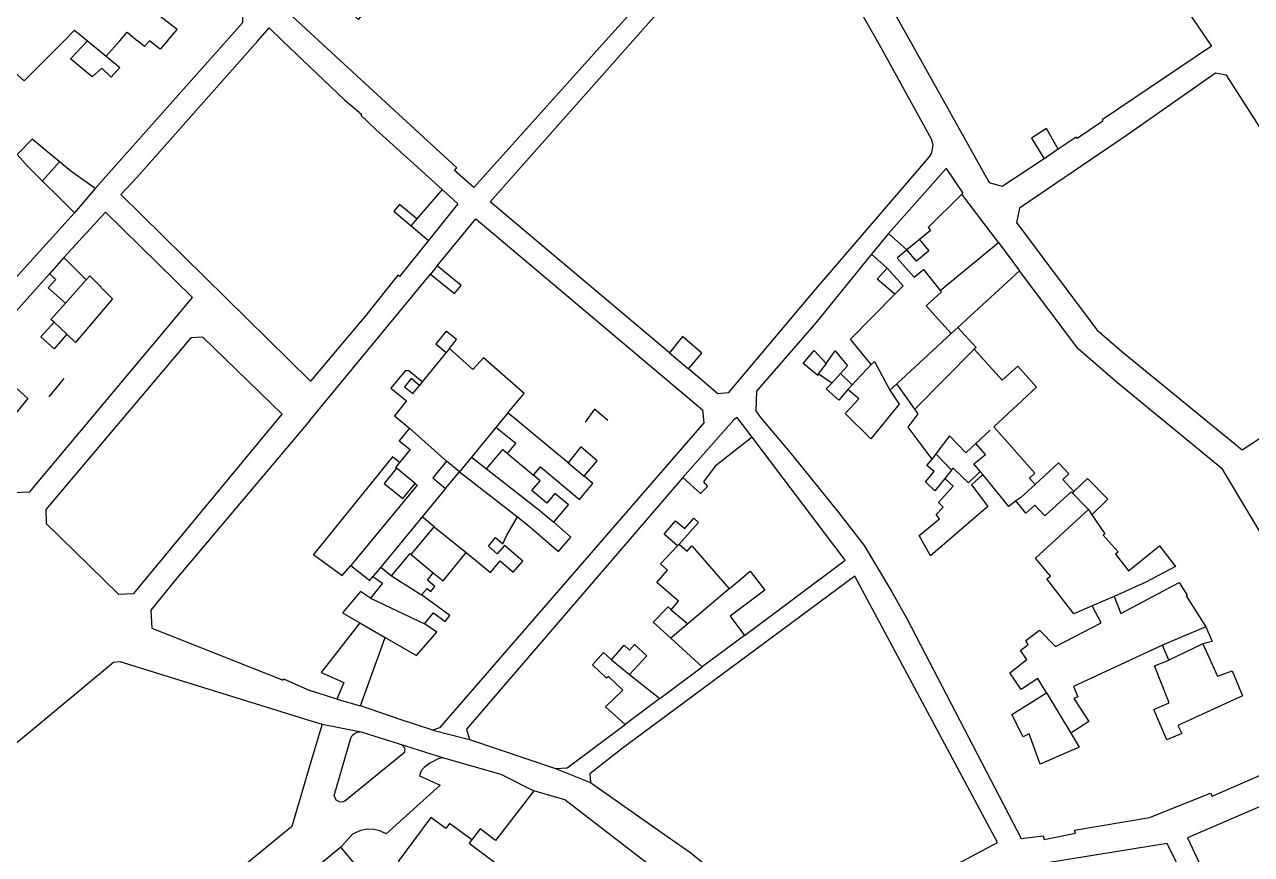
# Model space of a CAD drawing. Header units: millimetres. Extents: x 487814 to 495125, y 4392873 to 4398925.
# Drawn here: x 492035.7 to 492285.9, y 4397039.3 to 4397208.5 of the extents above; entities that cross this region are included whole.
import ezdxf

# ---------------------------------------------------------------- set-up
doc = ezdxf.new("R2010")
doc.units = ezdxf.units.MM
doc.layers.add('Cartografia_Base', color=8, linetype='Continuous')

msp = doc.modelspace()

# ---------------------------------------------------------------- linework, layer by layer
at = {"layer": 'Cartografia_Base'}
for p, q in [((492093.88, 4397206.83, 127.04), (492095.69, 4397205.16, 127.04)), ((492048.52, 4397205.17, 132.24), (492052.34, 4397202.05, 134.29)), ((492088.3, 4397205.17, 128.97), (492093.88, 4397199.85, 128.48)), ((492246.45, 4397183.04, 128.24), (492243.56, 4397181.11, 128.27)), ((492042.78, 4397180.48, 127.85), (492039.32, 4397176.58, 127.45)), ((492050.08, 4397175.03, 127.36), (492045.85, 4397170.1, 127.16)), ((492115.68, 4397168.87, 126.02), (492114.5, 4397167.51, 125.9)), ((492211.82, 4397165.89, 130.12), (492208.39, 4397161.66, 130.12)), ((492234.24, 4397164.01, 130.42), (492238.52, 4397158.29, 130.42)), ((492043.72, 4397160.99, 128.04), (492040.75, 4397157.66, 128.04)), ((492119.82, 4397159.29, 129.93), (492118.46, 4397157.62, 129.93)), ((492048.23, 4397156.45, 129.55), (492044, 4397151.68, 128.44)), ((492041.69, 4397147.79, 125.09), (492044.31, 4397145.33, 127.74)), ((492224.65, 4397145.5, 129.89), (492213.52, 4397135.23, 129.89)), ((492122.3, 4397142.43, 127.4), (492121.67, 4397141.64, 127.4)), ((492167.17, 4397141.53, 128.22), (492171.05, 4397138.27, 128.22)), ((492229.33, 4397142.32, 129.29), (492217.18, 4397130.07, 129.29)), ((492199.12, 4397139.41, 127.88), (492197.53, 4397137.28, 127.95)), ((492202.06, 4397137.37, 127.88), (492200.26, 4397135.36, 127.95)), ((492043.67, 4397136.34, 126.36), (492040.62, 4397132.59, 126.36)), ((492116.75, 4397135.62, 126.95), (492116.18, 4397134.91, 126.95)), ((492204.4, 4397135.01, 128.33), (492203.58, 4397134.09, 128.41)), ((492134.25, 4397129.33, 126.31), (492131.81, 4397126.36, 126.31)), ((492114.17, 4397126.18, 126.15), (492121.75, 4397119.44, 126.15)), ((492232.58, 4397125.77, 128.91), (492229.66, 4397123.07, 128.91)), ((492134.18, 4397121.04, 125.58), (492139.45, 4397116.59, 125.58)), ((492146.5, 4397119.14, 128.96), (492149.77, 4397116.44, 128.96)), ((492221.51, 4397120.95, 129.27), (492220.74, 4397119.91, 129.27)), ((492224.72, 4397117.65, 129.27), (492223.35, 4397115.95, 129.04)), ((492230.54, 4397117.38, 130.24), (492231.07, 4397116.73, 130.21)), ((492121.53, 4397113.91, 125.68), (492116.76, 4397108.1, 125.68)), ((492249.64, 4397113.26, 131.34), (492249.33, 4397112.96, 131.32)), ((492252.59, 4397109.63, 130.36), (492253.28, 4397108.55, 130.36)), ((492119.18, 4397106.11, 125.09), (492125.72, 4397100.84, 127.62)), ((492169.18, 4397102.58, 128.7), (492168.85, 4397102.19, 128.7)), ((492114.52, 4397100.47, 124.47), (492119.02, 4397096.7, 124.47)), ((492108.31, 4397097.88, 125.29), (492106.73, 4397095.95, 125.29)), ((492110.47, 4397096.09, 124.32), (492116.61, 4397092.23, 124.32)), ((492106.24, 4397091.52, 124.47), (492117.21, 4397086.29, 124.47)), ((492179.37, 4397093.42, 128.21), (492170.92, 4397086.28, 128.21)), ((492257.85, 4397091.87, 129.76), (492253.34, 4397090, 129.76)), ((492104.03, 4397086.53, 124.1), (492109.22, 4397083.54, 123.85)), ((492182.45, 4397083.94, 128.45), (492173.86, 4397077.53, 128.45)), ((492276.52, 4397085.71, 128.16), (492267.71, 4397081.99, 128.16)), ((492275.92, 4397082.24, 128.31), (492268.97, 4397078.89, 128.31)), ((492155.38, 4397079, 125.77), (492159.01, 4397076.01, 125.77)), ((492244.06, 4397072.26, 128.01), (492249, 4397063.99, 128.01)), ((492099.33, 4397070.96, 125.6), (492104.19, 4397069.61, 124.99)), ((492165.25, 4397071.1, 126.92), (492158.12, 4397065.78, 126.76)), ((492118.9, 4397064.66, 121.4), (492126.42, 4397062.72, 121.5)), ((492143.92, 4397056.81, 121.8), (492151.06, 4397053.98, 121.9))]:
    msp.add_line(p, q, dxfattribs=at)
for points in [[(492093.88, 4397217.15, 129.65), (492094.49, 4397217.82, 129.69), (492103.74, 4397209.51, 127.91), (492105.22, 4397211.16, 128.13), (492101.92, 4397214.12, 128.13), (492103.86, 4397216.29, 128.42), (492102.34, 4397217.65, 129.43), (492100.29, 4397215.37, 128.42), (492095.86, 4397219.35, 129.77), (492147.13, 4397276.47, 132.84), (492171.41, 4397254.7, 131.65), (492184.22, 4397241.68, 130.91), (492184.38, 4397238.63, 130.89), (492154.15, 4397205.17, 128.68)], [(492159.72, 4397205.17, 128.66), (492184.5, 4397233.18, 130.23), (492187.28, 4397236.23, 130.4), (492188, 4397236.48, 130.41), (492188.72, 4397236.22, 130.38), (492195.36, 4397229.22, 129.98), (492200.08, 4397221.66, 129.6), (492209.52, 4397205.17, 129.09)], [(492064.81, 4397205.17, 128.95), (492066.82, 4397207.44, 129.06), (492062.96, 4397210.39, 129.26), (492063.85, 4397211.59, 129.32), (492062.74, 4397212.41, 129.37), (492061.85, 4397211.21, 129.31), (492058.35, 4397213.96, 129.49), (492059.77, 4397215.4, 129.56), (492058.53, 4397216.45, 129.63), (492057.16, 4397214.97, 129.56), (492055.27, 4397216.55, 129.66), (492049.92, 4397211.17, 129.42), (492047.41, 4397213.6, 129.63), (492053.65, 4397220.3, 129.88), (492050, 4397223.7, 130.08), (492058.37, 4397232.65, 131.18), (492080.14, 4397213.11, 129.38), (492080.09, 4397208.8, 129.05), (492076.84, 4397205.16, 128.86)], [(492093.88, 4397217.15, 129.65), (492090.17, 4397213.01, 129.13), (492090.41, 4397210.03, 127.17), (492093.88, 4397206.83, 127.04)], [(492268.54, 4397217.57, 129), (492276.96, 4397205.16, 127.87)], [(492216.25, 4397205.16, 129.12), (492211.08, 4397214.37, 129.48)], [(492043.75, 4397205.16, 129.25), (492045.89, 4397207.31, 129.31), (492048.52, 4397205.17, 129.12)], [(492055.08, 4397205.17, 129.01), (492056.62, 4397206.92, 129.1), (492058.7, 4397205.17, 128.99)], [(492083.24, 4397205.16, 129.04), (492085.56, 4397207.79, 129.21), (492088.3, 4397205.17, 128.97)], [(492076.84, 4397205.16, 128.86), (492050.08, 4397175.03, 127.36), (492045.11, 4397178.56, 127.68), (492037.2, 4397185.12, 128.23), (492034.2, 4397181.95, 127.5), (492036.27, 4397179.62, 127.46), (492045.85, 4397170.1, 127.16), (492013.65, 4397134.53, 122.25), (492010.61, 4397134.31, 122.02), (491980.63, 4397163.54, 122.16), (491979.94, 4397167.75, 122.45), (491997.25, 4397187.2, 125.05), (492012.88, 4397205.16, 129.45)], [(492043.75, 4397205.16, 129.25), (492035.6, 4397196.97, 129.01), (492026.4, 4397205.17, 130.19)], [(492055.08, 4397205.17, 129.01), (492052.34, 4397202.05, 128.86), (492055.14, 4397199.73, 128.71), (492053.34, 4397197.77, 128.61), (492051.46, 4397199.61, 128.73), (492049.44, 4397197.78, 128.67), (492045.04, 4397201.46, 129), (492048.52, 4397205.17, 129.12)], [(492083.24, 4397205.16, 129.04), (492058.59, 4397177.31, 127.34), (492055.31, 4397173.8, 127.13), (492093.88, 4397135.89, 123.85)], [(492064.81, 4397205.17, 128.95), (492063.3, 4397203.45, 128.86), (492061.17, 4397205.13, 128.97), (492060.11, 4397203.97, 128.91), (492058.7, 4397205.17, 128.99)], [(492154.15, 4397205.17, 128.68), (492127.27, 4397175.24, 126.63), (492123.38, 4397178.75, 126.97), (492123.85, 4397179.23, 127.01), (492095.69, 4397205.16, 127.04)], [(492209.52, 4397205.17, 129.09), (492220.55, 4397185.18, 128.7), (492220.89, 4397183.97, 128.69), (492220.63, 4397182.33, 128.66), (492220.07, 4397181.43, 128.61), (492196.47, 4397154, 126.41), (492179.13, 4397133.37, 124.68), (492177.07, 4397133.19, 124.67), (492171.05, 4397138.27, 124.91), (492173.76, 4397141.47, 125.17), (492169.84, 4397144.91, 125.29), (492167.17, 4397141.53, 125.04), (492130.65, 4397172.31, 126.36), (492159.72, 4397205.17, 128.66)], [(492276.96, 4397205.16, 127.87), (492277.73, 4397204.04, 127.74), (492255.38, 4397189.03, 128.13), (492255.54, 4397188.79, 128.1), (492250.29, 4397185.27, 128.18), (492250.12, 4397185.51, 128.21), (492246.45, 4397183.04, 128.27), (492244.04, 4397187.31, 128.77), (492240.99, 4397185.34, 128.76), (492243.56, 4397181.11, 128.32), (492234.99, 4397175.46, 128.39), (492232.46, 4397176.19, 128.48), (492216.25, 4397205.16, 129.12)], [(492093.88, 4397199.85, 128.48), (492100.95, 4397193.11, 127.86), (492104.38, 4397190.17, 127.64), (492104.26, 4397189.98, 127.63), (492107.31, 4397187.07, 127.42), (492120.82, 4397174.84, 126.54), (492115.68, 4397168.87, 126.02), (492112.12, 4397171.82, 126.23), (492110.97, 4397170.43, 126.13), (492118.02, 4397164.44, 125.68), (492112.14, 4397157.1, 125.16), (492111.77, 4397157.37, 125.18), (492105.19, 4397149.11, 124.67), (492094.02, 4397135.75, 123.84), (492093.88, 4397135.89, 123.85)], [(492242.57, 4397161.94, 128.08), (492254.3, 4397146.25, 127.56), (492259.32, 4397141.86, 127.53), (492283.93, 4397121.8, 127.02), (492309.58, 4397138.57, 124.02), (492316.92, 4397143.56, 123.9), (492317.3, 4397144.27, 123.9), (492317.23, 4397145.05, 123.9), (492316.87, 4397145.8, 123.92), (492304.21, 4397164.01, 125.09), (492288.66, 4397185.84, 126.62), (492280.77, 4397198.16, 127.65), (492278.5, 4397198.53, 127.76), (492260.39, 4397185.87, 128.14), (492238.52, 4397171.07, 128.4), (492237.92, 4397168.15, 128.31), (492242.57, 4397161.94, 128.08)], [(492218.17, 4397164.66, 127.37), (492215.61, 4397162.56, 127.46), (492211.82, 4397165.89, 128.14), (492223.57, 4397179.14, 128.22), (492226.99, 4397174.1, 128.22), (492226.79, 4397173.9, 128.22)], [(492120.82, 4397174.84, 126.54), (492124.03, 4397171.95, 126.33), (492118.02, 4397164.44, 125.68)], [(492217.52, 4397160.25, 127.06), (492215.61, 4397162.56, 127.46), (492213.59, 4397160.87, 127.53), (492217.08, 4397156.97, 127.19), (492218.96, 4397158.52, 126.88), (492222.39, 4397154.29, 126.81), (492234.24, 4397164.01, 126.15), (492226.79, 4397173.9, 128.22), (492219.9, 4397167.11, 127.86), (492220.41, 4397166.5, 127.67), (492218.17, 4397164.66, 127.37), (492220.07, 4397162.37, 126.97), (492217.52, 4397160.25, 127.06)], [(492033.42, 4397113.07, 121.33), (492036.73, 4397113.2, 121.35), (492069.95, 4397152.84, 125.39), (492052.2, 4397170.24, 126.9), (492043.72, 4397160.99, 125.94), (492048.23, 4397156.45, 126.71), (492048.96, 4397157.27, 126.73), (492053.63, 4397152.56, 126.64), (492046.08, 4397143.69, 125.2), (492044.31, 4397145.33, 125.14), (492041.71, 4397142.4, 124.56), (492039.01, 4397144.78, 124.45), (492041.69, 4397147.79, 125.05), (492041.05, 4397148.37, 125.03), (492044, 4397151.68, 125.68), (492040.51, 4397154.78, 125.58), (492042.04, 4397156.5, 125.82), (492040.75, 4397157.66, 125.59), (492024.69, 4397139.69, 123.31)], [(492093.88, 4397127.79, 123.37), (492118.46, 4397157.62, 125.62), (492123.34, 4397153.62, 125.66), (492124.71, 4397155.26, 125.79), (492119.82, 4397159.29, 125.74), (492127.72, 4397168.88, 126.06), (492173.95, 4397129.93, 124.13), (492174.16, 4397127.28, 124.13), (492120.31, 4397065.08, 120.98), (492118.9, 4397064.66, 120.98), (492112.47, 4397066.71, 120.98), (492104.19, 4397069.61, 121), (492109.22, 4397083.54, 121.78), (492115.57, 4397079.85, 121.77), (492119.73, 4397084.6, 122.09), (492117.21, 4397086.29, 122.1), (492119.06, 4397088.54, 122.25), (492121.42, 4397086.81, 122.23), (492122.38, 4397088.02, 122.31), (492116.61, 4397092.23, 122.35), (492117.77, 4397093.51, 122.44), (492118.5, 4397092.91, 122.43), (492119.35, 4397093.95, 122.5), (492117.81, 4397095.21, 122.51), (492119.02, 4397096.7, 122.61), (492121.02, 4397095.07, 122.59), (492125.72, 4397100.84, 122.96), (492130.72, 4397096.78, 122.91), (492132.64, 4397099.14, 123.08), (492135.32, 4397096.81, 123.05), (492137.3, 4397099.07, 123.27), (492133.56, 4397102.29, 123.31), (492132.08, 4397100.59, 123.15), (492130.26, 4397102.16, 123.17), (492131.73, 4397103.88, 123.33), (492133.17, 4397102.63, 123.32), (492134.03, 4397104.41, 123.46), (492136.18, 4397108.09, 123.75), (492138.67, 4397106.15, 123.68), (492144.57, 4397101.06, 123.51), (492147.1, 4397104, 123.71), (492143.57, 4397107.04, 123.81), (492146.57, 4397110.59, 124.05), (492143.84, 4397112.9, 124.12), (492142.17, 4397110.91, 123.99), (492139.11, 4397113.47, 124.08), (492140.79, 4397115.46, 124.21), (492139.45, 4397116.59, 124.25), (492140.9, 4397118.31, 124.36), (492148.81, 4397111.64, 124.14), (492151.58, 4397114.9, 124.32), (492149.77, 4397116.44, 124.37), (492152.41, 4397119.56, 124.33), (492149.08, 4397122.38, 124.42), (492146.5, 4397119.14, 124.46), (492134.25, 4397129.33, 124.79), (492137.52, 4397133.28, 124.74), (492129.29, 4397140.55, 124.82), (492127.09, 4397138.16, 124.92), (492122.3, 4397142.43, 125.15), (492123.79, 4397144.25, 125.29), (492121.64, 4397146, 125.27), (492119.52, 4397143.39, 125.07), (492121.67, 4397141.64, 125.09), (492116.75, 4397135.62, 124.62), (492114.01, 4397137.9, 124.6), (492113.3, 4397137.91, 124.57), (492110.37, 4397134.33, 124.29), (492113.57, 4397131.75, 124.27), (492111.09, 4397128.68, 123.98), (492114.17, 4397126.18, 123.96), (492112.08, 4397123.61, 123.71), (492114.28, 4397121.83, 123.7), (492112.14, 4397119.19, 123.45), (492110.74, 4397120.33, 123.46), (492094.59, 4397100.45, 122.21), (492100.46, 4397096.15, 122.13), (492102.18, 4397098.22, 122.26), (492106.07, 4397095.15, 122.22), (492106.73, 4397095.95, 122.27), (492108.64, 4397094.59, 122.26), (492106.24, 4397091.52, 122.06), (492104.19, 4397092.87, 122.07), (492100.52, 4397088.56, 121.8), (492104.03, 4397086.53, 121.78), (492096.19, 4397076.42, 121.21), (492100.78, 4397074.32, 121.18), (492099.33, 4397070.96, 121.01), (492093.88, 4397072.71, 121)], [(492220.74, 4397119.91, 124.71), (492215.87, 4397126.37, 124.71), (492217.86, 4397129.11, 124.72), (492213.52, 4397135.23, 125.49), (492212.13, 4397133.95, 125.44), (492213.99, 4397131.12, 125.01), (492208.25, 4397123.99, 124.69), (492203.02, 4397129.18, 125.49), (492205.77, 4397132.15, 125.64), (492203.58, 4397134.09, 126), (492201.74, 4397131.93, 125.88), (492199.11, 4397134.19, 126.29), (492200.26, 4397135.36, 126.35), (492197.53, 4397137.28, 126.74), (492197.4, 4397136.93, 126.71), (492194.42, 4397139.37, 127.44), (492196.66, 4397142.03, 127.44), (492199.12, 4397139.41, 126.87), (492201, 4397141.94, 127.03), (492203.47, 4397138.93, 126.54), (492202.06, 4397137.37, 126.46), (492204.4, 4397135.01, 126.05), (492208.29, 4397139.16, 126.26), (492204.08, 4397144.33, 127.1), (492213.16, 4397153.54, 127.39), (492209.56, 4397156.57, 127.81), (492211.54, 4397158.83, 127.6), (492208.39, 4397161.66, 128.14), (492197.01, 4397147.68, 128.07), (492184.96, 4397133.71, 127.3), (492184.76, 4397129.73, 124.98), (492185.71, 4397128.34, 124.94), (492191.7, 4397121.27, 124.78), (492201.73, 4397108.94, 124.66), (492206.88, 4397102.27, 124.93), (492212.55, 4397092.84, 126.29), (492215.66, 4397087.28, 126.29), (492238.91, 4397042.56, 125.33), (492243.35, 4397043.11, 124.88), (492243.58, 4397042.38, 124.92), (492249.96, 4397043.66, 124.52), (492249.76, 4397044.27, 124.58), (492265.03, 4397046.81, 124.47), (492277.5, 4397051.81, 124.45), (492277.82, 4397051.16, 124.44), (492296.62, 4397059.31, 124.45)], [(492211.54, 4397158.83, 129.44), (492214.83, 4397155.22, 129.44), (492213.16, 4397153.54, 129.44)], [(492309.21, 4397068.91, 124.7), (492279.95, 4397117.81, 124.81), (492258.59, 4397135.36, 124.83), (492250.5, 4397142.36, 124.8), (492238.52, 4397158.29, 124.93), (492225.99, 4397146.72, 125.97), (492229.71, 4397142.65, 125.28), (492229.33, 4397142.32, 125.27), (492235.01, 4397135.97, 124.76), (492238.22, 4397138.83, 124.77), (492242.05, 4397134.55, 124.77), (492233.3, 4397126.44, 124.74), (492241.67, 4397117.01, 125.41), (492240.57, 4397116.03, 125.45), (492241.78, 4397114.68, 125.44), (492246.51, 4397119.13, 125.29), (492248.64, 4397116.9, 125.3), (492247.36, 4397115.74, 125.34), (492249.64, 4397113.26, 125.32), (492252.42, 4397115.91, 125.24), (492256.59, 4397111.74, 125.25), (492253.28, 4397108.55, 125.35), (492255.94, 4397104.63, 125.36), (492255.6, 4397104.37, 125.36), (492258.7, 4397101, 125.37), (492258.11, 4397100.53, 125.39), (492260.8, 4397097.14, 125.38), (492267.12, 4397102.19, 125.21), (492270.35, 4397098.02, 125.2), (492264.3, 4397094.79, 125.34), (492257.85, 4397091.87, 125.48), (492259.22, 4397088.43, 125.49), (492271.1, 4397094.74, 125.22), (492272.76, 4397092.17, 125.16), (492272.54, 4397092.04, 125.17), (492276.52, 4397085.71, 124.89), (492277.87, 4397082.72, 124.77), (492275.92, 4397082.24, 124.83), (492278.95, 4397075.64, 124.62), (492281.91, 4397076.75, 124.62), (492284.04, 4397071.62, 124.58), (492270.87, 4397065.62, 124.66), (492271.62, 4397063.98, 124.6), (492268.57, 4397062.67, 124.68), (492265.93, 4397068.87, 124.91), (492269.05, 4397070.19, 124.82), (492266.06, 4397077.72, 125.09), (492268.97, 4397078.89, 125.01), (492267.71, 4397081.99, 125.12), (492249.58, 4397073.57, 125.6), (492250.45, 4397071.43, 125.52), (492249.65, 4397071.11, 125.54), (492252.71, 4397066.43, 125.33), (492249, 4397063.99, 125.42), (492250.69, 4397061.16, 125.29), (492242.74, 4397057.69, 125.51), (492240.53, 4397063.9, 125.72), (492239.31, 4397063.29, 125.75), (492236.97, 4397067.83, 125.93), (492244.06, 4397072.26, 125.77), (492242.31, 4397075.19, 125.89), (492238.88, 4397072.92, 125.97), (492236.58, 4397076.34, 126.01), (492240.04, 4397079.01, 125.93), (492238.74, 4397080.9, 125.93), (492240.34, 4397082.1, 125.89), (492239.83, 4397082.88, 125.89), (492242.6, 4397085.04, 125.82), (492245.91, 4397081.69, 125.8), (492255.19, 4397086.53, 125.58), (492253.34, 4397090, 125.58), (492249.63, 4397088.35, 125.66), (492244.14, 4397095.5, 125.67), (492244.89, 4397096, 125.65), (492241.82, 4397099.69, 125.65), (492252.59, 4397109.63, 125.34), (492249.08, 4397113.21, 125.33), (492243.7, 4397108.3, 125.5), (492241.66, 4397110.53, 125.51), (492239.86, 4397108.87, 125.57), (492237.82, 4397111.39, 125.56), (492236.37, 4397110.22, 125.61), (492231.07, 4397116.73, 125.6), (492228.79, 4397114.65, 125.67), (492232.07, 4397110.21, 125.69), (492220.39, 4397100.18, 126.04), (492218.08, 4397104.34, 126.03), (492222.27, 4397107.73, 125.9), (492221.55, 4397108.62, 125.89), (492223.01, 4397110.08, 125.84), (492222.01, 4397111.07, 125.85), (492225.01, 4397114.36, 125.74), (492223.35, 4397115.95, 125.75), (492221.29, 4397113.43, 125.83), (492219.36, 4397115.28, 124.7), (492221.18, 4397117.34, 124.71), (492219.66, 4397118.59, 124.71), (492220.74, 4397119.91, 124.71)], [(492225.99, 4397146.72, 130.42), (492224.65, 4397145.5, 130.42), (492219.5, 4397151.11, 130.42), (492222.63, 4397153.99, 130.42), (492222.39, 4397154.29, 130.42)], [(492054.87, 4397092.35, 120.76), (492057.93, 4397092.5, 120.85), (492088.23, 4397129.04, 123.41), (492072.01, 4397144.76, 125), (492069.59, 4397144.59, 125.07), (492040.03, 4397109.64, 121.27), (492040.07, 4397106.76, 121.13), (492054.87, 4397092.35, 120.76)], [(492208.29, 4397139.16, 129.14), (492208.98, 4397139.76, 129.14), (492212.13, 4397133.95, 129.14)], [(492034.2, 4397134.2, 123.16), (492036.34, 4397132.22, 123.06), (492030.05, 4397124.64, 122.14)], [(492114.82, 4397133.25, 124.42), (492116.18, 4397134.91, 124.57), (492114.49, 4397136.31, 124.56), (492113.13, 4397134.65, 124.43), (492114.82, 4397133.25, 124.42)], [(492154.62, 4397127.79, 126.62), (492151.92, 4397130.05, 126.62), (492150, 4397127.42, 126.62)], [(492093.88, 4397127.79, 123.37), (492066.4, 4397095.22, 121.1), (492061.42, 4397089.13, 120.64), (492061.61, 4397085.4, 120.54), (492088.4, 4397074.81, 121.01), (492088.51, 4397075.09, 121.02), (492093.88, 4397072.71, 121)], [(492184.01, 4397124.34, 127.26), (492180.97, 4397128.34, 127.26), (492180.32, 4397127.89, 127.26), (492169.91, 4397116.12, 129.27)], [(492167.47, 4397083.38, 125.32), (492163.88, 4397086.65, 124.61), (492166.91, 4397089.8, 124.82), (492167.56, 4397089.18, 124.95), (492169.05, 4397090.92, 125.04), (492164.61, 4397094.71, 124.18), (492166.8, 4397097.26, 124.32), (492165.33, 4397098.52, 124.03), (492168.85, 4397102.19, 124.27), (492166.11, 4397104.61, 123.74), (492168.43, 4397107.32, 123.88), (492170.29, 4397105.71, 124.24), (492172.12, 4397107.84, 124.35), (492173.11, 4397106.99, 124.55), (492169.18, 4397102.58, 124.29), (492170.79, 4397101.14, 124.61), (492171.76, 4397102.22, 124.67), (492179.37, 4397093.42, 125.7), (492183.66, 4397097.03, 125.51), (492186.62, 4397093.17, 125.79), (492179.56, 4397087.87, 125.97), (492182.45, 4397083.94, 126.26), (492203.01, 4397099.29, 126.3), (492184.01, 4397124.34, 124.03), (492176.53, 4397118.44, 124.27), (492174.15, 4397115.26, 124.15), (492174.96, 4397114.33, 124.32), (492173.5, 4397112.86, 124.21), (492169.91, 4397116.12, 123.51), (492125.79, 4397064.82, 121.9), (492126.42, 4397062.72, 125.16), (492143.92, 4397056.81, 126.3), (492146.33, 4397056.98, 126.3), (492158.12, 4397065.78, 126.14), (492154.16, 4397069.39, 124.84), (492157.66, 4397072.77, 124.7), (492154.72, 4397075.58, 124.07), (492154.36, 4397075.25, 124.05), (492151.48, 4397077.97, 123.47), (492153.76, 4397080.46, 123.62), (492155.38, 4397079, 123.94), (492157.93, 4397081.96, 124.1), (492159.06, 4397080.96, 124.32), (492160.05, 4397082.07, 124.38), (492162.58, 4397079.8, 124.88), (492159.01, 4397076.01, 124.64), (492165.25, 4397071.1, 126.16), (492173.86, 4397077.53, 126.27), (492167.47, 4397083.38, 125.32)], [(492129.89, 4397117.9, 124.11), (492133.18, 4397121.86, 124.42), (492134.18, 4397121.04, 124.39), (492135.84, 4397123.04, 124.52), (492131.81, 4397126.36, 124.63), (492126.81, 4397120.29, 124.12), (492129.89, 4397117.9, 124.11)], [(492226.81, 4397116.33, 125.68), (492228.13, 4397115.05, 125.67), (492228.29, 4397115.2, 125.67), (492230.54, 4397117.38, 125.59), (492229.27, 4397118.94, 125.59), (492231.6, 4397120.86, 125.51), (492229.66, 4397123.07, 124.73), (492227.6, 4397121.16, 124.74), (492224.25, 4397124.64, 124.72), (492221.51, 4397120.95, 124.71), (492224.72, 4397117.65, 125.43), (492225.03, 4397118.05, 125.35), (492226.81, 4397116.33, 125.68)], [(492112.14, 4397119.19, 124.31), (492111.33, 4397118.19, 124.31), (492111.52, 4397118.05, 124.31)], [(492121.53, 4397113.91, 123.52), (492124.34, 4397117.3, 123.84), (492121.75, 4397119.44, 123.86), (492118.94, 4397116.05, 123.54), (492121.53, 4397113.91, 123.52)], [(492126.81, 4397120.29, 126.31), (492124.34, 4397117.3, 126.31), (492136.18, 4397108.09, 126.12)], [(492112.8, 4397111.83, 123.13), (492115.33, 4397114.94, 123.33), (492111.52, 4397118.05, 123.38), (492108.99, 4397114.94, 123.18), (492112.8, 4397111.83, 123.13)], [(492129.89, 4397117.9, 126.12), (492140.5, 4397109.63, 126.45), (492143.57, 4397107.04, 126.45)], [(492115.33, 4397114.94, 124.31), (492115.75, 4397114.61, 124.31), (492102.18, 4397098.22, 123.7)], [(492241.78, 4397114.68, 129.72), (492238.83, 4397112.07, 129.72), (492237.82, 4397111.39, 129.72)], [(492110.47, 4397096.09, 122.37), (492114.28, 4397100.67, 122.67), (492114.52, 4397100.47, 122.67), (492119.18, 4397106.11, 123.04), (492116.76, 4397108.1, 123.06), (492108.31, 4397097.88, 122.4), (492110.47, 4397096.09, 122.37)], [(492166.84, 4397042.87, 121.76), (492171.53, 4397039.6, 121.75), (492193.43, 4397021.76, 123.38), (492196.04, 4397021.51, 123.38), (492234.05, 4397041.72, 126.01), (492204.96, 4397096.06, 126.3), (492157.8, 4397061.09, 126.12), (492150.91, 4397055.72, 124.95), (492151.06, 4397053.98, 122.85), (492166.84, 4397042.87, 121.76)], [(492167.56, 4397089.18, 129.23), (492170.92, 4397086.28, 129.23), (492167.47, 4397083.38, 129.23)], [(492093.88, 4397057.48, 120.92), (492090.18, 4397045.02, 120.67), (492032.87, 4396998.01, 119.69), (492029.86, 4396997.93, 119.64), (492002.06, 4397032.28, 119.86), (492002.52, 4397035.92, 119.93), (492053.85, 4397078.47, 120.66), (492055.13, 4397078.62, 120.68), (492093.88, 4397066.6, 121.01)], [(492093.88, 4397066.6, 121.01), (492096.36, 4397065.83, 121.04), (492093.88, 4397057.48, 120.92)], [(492096.36, 4397065.83, 120.9), (492104.31, 4397064.27, 121.08), (492121.13, 4397059.02, 121.42), (492132.77, 4397055.64, 121.42), (492139.54, 4397052.28, 121.42)], [(492112.52, 4397061.69, 121.23), (492113, 4397061.26, 121.23), (492113.19, 4397060.81, 121.23), (492113.1, 4397059.99, 121.23), (492100.99, 4397050.19, 120.85), (492100.43, 4397049.98, 120.83), (492099.88, 4397050, 120.82), (492099.19, 4397050.39, 120.8), (492098.8, 4397051.32, 120.77), (492102.22, 4397062.99, 120.93), (492102.5, 4397063.52, 120.93), (492102.95, 4397063.96, 120.93), (492103.53, 4397064.23, 120.93), (492104.13, 4397064.28, 120.93)], [(492121.13, 4397059.02, 121.42), (492120.14, 4397058.87, 121.35), (492118.34, 4397057.88, 121.27), (492117.13, 4397057, 121.27), (492116.53, 4397056.37, 121.27), (492116.23, 4397055.3, 121.27), (492120.42, 4397053.41, 121.42), (492109.41, 4397043.47, 121.42), (492108.15, 4397044.1, 121.42), (492106.87, 4397044.42, 121.42), (492105.61, 4397044.46, 121.42), (492104.18, 4397044.21, 121.42), (492102.54, 4397043.43, 121.42), (492100.16, 4397040.76, 121.42)], [(492301.68, 4397055.12, 125.31), (492272.78, 4397042.71, 125.77), (492280.18, 4397026.97, 125.6), (492312.13, 4397040.82, 124.32)], [(492156.42, 4397018.97, 121.45), (492167.54, 4397033.74, 121.49), (492145.82, 4397050.44, 121.58), (492139.54, 4397052.28, 121.28), (492131.71, 4397042.16, 121.51), (492128.55, 4397044.54, 121.39), (492126.33, 4397041.58, 121.45), (492156.42, 4397018.97, 121.45)], [(492126.86, 4397042.29, 121.43), (492122.36, 4397045.62, 121.4), (492121.6, 4397044.59, 121.43), (492118.51, 4397046.86, 121.42), (492111.84, 4397037.84, 121.44), (492114.92, 4397035.56, 121.55), (492101.4, 4397017.28, 120.29), (492097.88, 4397019.99, 119.92), (492107.53, 4397032.01, 121.05), (492100.16, 4397040.76, 120.39), (492093.88, 4397035.52, 120.3)], [(492233.24, 4397026.75, 124.03), (492233.75, 4397026.93, 124.04), (492236.77, 4397018.49, 124.84), (492238.19, 4397013.69, 125.29), (492235.15, 4397012.16, 125.29), (492237.27, 4397007.35, 125.76), (492260.54, 4397019.01, 125.76), (492258.45, 4397024.4, 125.39), (492254.92, 4397023.16, 125.43), (492253.03, 4397028.63, 125.1), (492257.69, 4397030.03, 125.06), (492259.21, 4397025.73, 125.32), (492263.3, 4397027.32, 125.31), (492262.39, 4397029.26, 125.16), (492267.82, 4397031.82, 125.17), (492271.41, 4397024.33, 125.76), (492276, 4397026.56, 125.82), (492268.69, 4397041.56, 125.02), (492243.38, 4397037.49, 124.5), (492236.7, 4397035.36, 124.5), (492223.35, 4397028.67, 123.35), (492226.11, 4397023.11, 124), (492233.24, 4397026.75, 124.03)]]:
    msp.add_polyline3d(points, dxfattribs=at)

doc.saveas('drawing.dxf')
